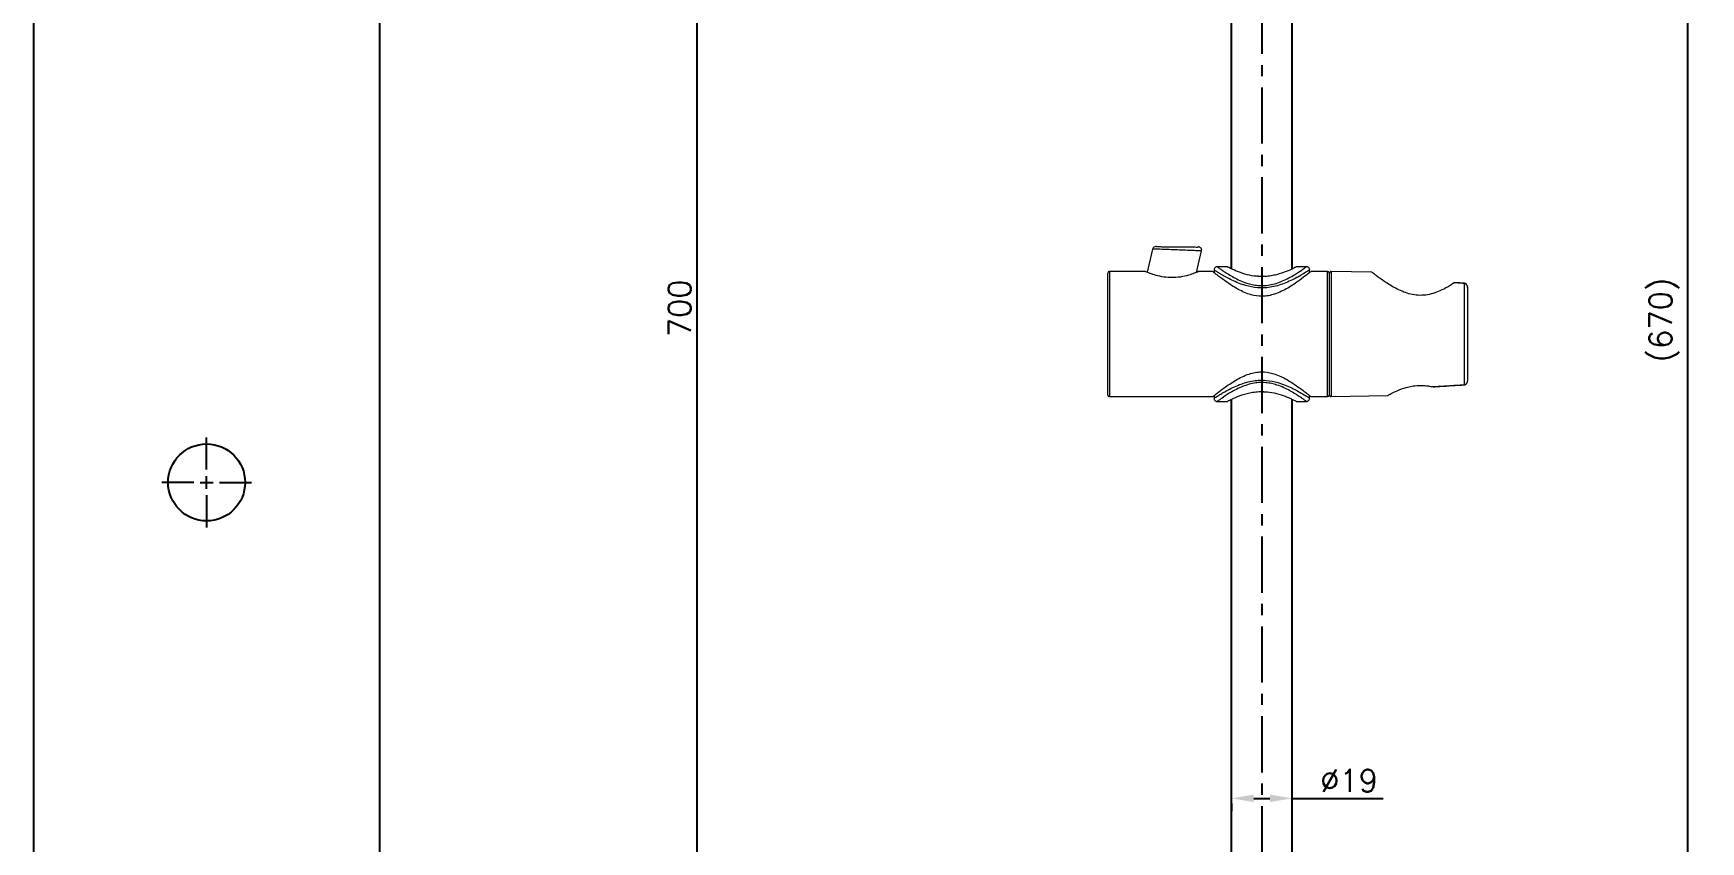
# Model space of a CAD drawing. Extents: x -5353 to -4933, y -5183 to -4589.
# Drawn here: x -5352.7 to -5092.8, y -5012 to -4886 of the extents above; entities that cross this region are included whole.
import ezdxf

# ---------------------------------------------------------------- set-up
doc = ezdxf.new("R2010")
doc.units = 0
doc.header["$LTSCALE"] = 7
doc.linetypes.add('CENTER', pattern=[2, 1.25, -0.25, 0.25, -0.25])
doc.layers.get('0').update_dxf_attribs({"color": 2, "linetype": 'CONTINUOUS'})
doc.layers.get('Defpoints').update_dxf_attribs({"linetype": 'CONTINUOUS'})
for name, color, linetype in [('DWG', 7, 'CONTINUOUS'), ('PRC5007_DXF_AXIS', 7, 'CONTINUOUS'), ('PRC5007_DXF_CONTINUOUS_LINE', 7, 'CONTINUOUS'), ('TXT', 4, 'CONTINUOUS')]:
    doc.layers.add(name, color=color, linetype=linetype)
doc.styles.add('DD', font='romans', dxfattribs={"bigfont": 'GHS.shx'})
doc.dimstyles.new('DWJ', dxfattribs={"dimscale": 0, "dimtxt": 3.5, "dimasz": 3.5, "dimexe": 2, "dimexo": 1, "dimgap": 1, "dimtad": 1, "dimdec": 4, "dimdsep": 46, "dimtxsty": 'DD', "dimcen": 3, "dimclrd": 2, "dimclre": 2, "dimclrt": 2, "dimadec": 3, "dimazin": 2, "dimtfac": 1, "dimtdec": 4, "dimtmove": 0, "dimatfit": 3, "dimfxl": 1, "dimtvp": 1, "dimtolj": 1, "dimtzin": 0, "dimlwd": -1, "dimlwe": -1, "dimarcsym": 0})

# ---------------------------------------------------------------- blocks, each defined once
blk = doc.blocks.new('BORDER')
blk.add_line((0, 1), (0, 0))
blk = doc.blocks.new('*D2')
at = {"layer": 'Defpoints', "color": 0, "transparency": 16777216}
for p in [(-5165.96, -5005.04), (-5156.46, -5005.26), (-5156.46, -5006.93)]:
    blk.add_point(p, dxfattribs=at)
at = {"layer": 'DWG', "color": 2, "transparency": 16777216}
for p, q in [((-5156.46, -5005.93), (-5156.46, -5003.26)), ((-5165.96, -5006.04), (-5165.96, -5007.26)), ((-5162.46, -5005.26), (-5159.96, -5005.26)), ((-5156.46, -5005.26), (-5142.29, -5005.26))]:
    blk.add_line(p, q, dxfattribs=at)
for points in [[(-5162.46, -5004.67), (-5162.46, -5005.84), (-5165.96, -5005.26)], [(-5159.96, -5004.67), (-5159.96, -5005.84), (-5156.46, -5005.26)]]:
    blk.add_solid(points, dxfattribs=at)
at = {"layer": 'DWG', "color": 2, "transparency": 16777216, "insert": (-5147.62, -5002.51), "char_height": 3.5, "attachment_point": 5, "style": 'DD'}
blk.add_mtext('\\A1;%%C19', dxfattribs=at)
blk = doc.blocks.new('*D5')
at = {"layer": 'Defpoints', "color": 0, "transparency": 16777216}
for p in [(-5249.2, -4755.58), (-5131.21, -4755.58), (-5131.21, -5105.83)]:
    blk.add_point(p, dxfattribs=at)
at = {"layer": 'DWG', "color": 2, "transparency": 16777216}
for p, q in [((-5132.21, -4755.58), (-5251.2, -4755.58)), ((-5249.2, -5102.33), (-5249.2, -4759.08)), ((-5132.21, -5105.83), (-5251.2, -5105.83))]:
    blk.add_line(p, q, dxfattribs=at)
for points in [[(-5249.78, -4759.08), (-5248.62, -4759.08), (-5249.2, -4755.58)], [(-5249.78, -5102.33), (-5248.62, -5102.33), (-5249.2, -5105.83)]]:
    blk.add_solid(points, dxfattribs=at)
at = {"layer": 'DWG', "color": 2, "transparency": 16777216, "insert": (-5251.95, -4928.88), "char_height": 3.5, "attachment_point": 5, "rotation": 90, "style": 'DD'}
blk.add_mtext('\\A1;700', dxfattribs=at)
blk = doc.blocks.new('*D9')
at = {"layer": 'Defpoints', "color": 0, "transparency": 16777216}
for p in [(-5111.44, -4762.95), (-5094.82, -4762.95), (-5106.9, -5098.45)]:
    blk.add_point(p, dxfattribs=at)
at = {"layer": 'DWG', "color": 2, "transparency": 16777216}
for p, q in [((-5110.44, -4762.95), (-5092.82, -4762.95)), ((-5094.82, -5094.95), (-5094.82, -4766.45)), ((-5105.9, -5098.45), (-5092.82, -5098.45))]:
    blk.add_line(p, q, dxfattribs=at)
for points in [[(-5095.4, -4766.45), (-5094.24, -4766.45), (-5094.82, -4762.95)], [(-5095.4, -5094.95), (-5094.24, -5094.95), (-5094.82, -5098.45)]]:
    blk.add_solid(points, dxfattribs=at)
at = {"layer": 'DWG', "color": 2, "transparency": 16777216, "insert": (-5098.49, -4930.7), "char_height": 3.5, "attachment_point": 5, "rotation": 90, "style": 'DD'}
blk.add_mtext('\\A1;(670)', dxfattribs=at)

msp = doc.modelspace()

# ---------------------------------------------------------------- linework, layer by layer
at = {"color": 7, "linetype": 'Continuous', "lineweight": 15}
for p, q in [((-5178.22707, -4919.63085), (-5179.08972, -4923.25402)), ((-5171.38578, -4923.278), (-5170.58841, -4919.92904)), ((-5185.2079, -4932.89061), (-5185.2079, -4923.39061)), ((-5179.31693, -4923.14061), (-5184.9579, -4923.14061)), ((-5168.84561, -4923.14061), (-5171.08192, -4923.14061)), ((-5168.6579, -4922.90514), (-5168.6579, -4923.2954)), ((-5166.56966, -4922.39061), (-5168.1381, -4922.39061)), ((-5154.27508, -4922.39061), (-5155.87424, -4922.39061)), ((-5153.7579, -4923.29533), (-5153.7579, -4922.90154)), ((-5150.9579, -4923.14061), (-5153.57036, -4923.14061)), ((-5150.7079, -4923.39061), (-5150.7079, -4932.89061)), ((-5150.6579, -4942.38621), (-5150.6579, -4923.39501)), ((-5144.04652, -4923.25601), (-5150.40353, -4923.14505)), ((-5129.64917, -4940.76571), (-5129.64917, -4925.01551)), ((-5129.63468, -4924.9787), (-5129.63705, -4924.97584)), ((-5129.1579, -4925.53652), (-5129.1579, -4940.2447)), ((-5185.2079, -4942.39061), (-5185.2079, -4932.89061)), ((-5150.7079, -4932.89061), (-5150.7079, -4942.39061)), ((-5134.48579, -4941.1087), (-5134.72996, -4941.09378)), ((-5184.9579, -4942.64061), (-5168.84544, -4942.64061)), ((-5168.6579, -4942.4859), (-5168.6579, -4942.87969)), ((-5168.14071, -4943.39061), (-5166.54155, -4943.39061)), ((-5155.84613, -4943.39061), (-5154.27769, -4943.39061)), ((-5153.7579, -4942.87608), (-5153.7579, -4942.48582)), ((-5153.57018, -4942.64061), (-5150.9579, -4942.64061)), ((-5150.40353, -4942.63617), (-5141.56308, -4942.48186))]:
    msp.add_line(p, q, dxfattribs=at)
at = {"color": 8, "linetype": 'Continuous', "lineweight": 15}
for p, q in [((-5184.9579, -4923.14061), (-5184.9579, -4932.89061)), ((-5150.9579, -4932.89061), (-5150.9579, -4923.14061)), ((-5150.40353, -4923.14505), (-5150.40353, -4942.63617)), ((-5184.9579, -4932.89061), (-5184.9579, -4942.64061)), ((-5150.9579, -4942.64061), (-5150.9579, -4932.89061))]:
    msp.add_line(p, q, dxfattribs=at)
for p, q in [((-5325.66728, -4954.0159), (-5325.66728, -4949.0159)), ((-5325.66728, -4957.0159), (-5325.66728, -4955.0159)), ((-5327.66728, -4956.0159), (-5332.66728, -4956.0159)), ((-5326.66728, -4956.0159), (-5324.66728, -4956.0159)), ((-5323.66728, -4956.0159), (-5318.66728, -4956.0159)), ((-5325.66728, -4958.0159), (-5325.66728, -4963.0159))]:
    msp.add_line(p, q)
at = {"color": 8, "linetype": 'Continuous', "lineweight": 15, "flags": 128}
for points in [[(-5129.64917, -4925.01551), (-5129.64309, -4924.98727), (-5129.63776, -4924.976), (-5129.63703, -4924.97584)], [(-5129.64917, -4940.76571), (-5129.64309, -4940.79395), (-5129.63776, -4940.80522), (-5129.63703, -4940.80538)]]:
    msp.add_lwpolyline(points, dxfattribs=at)
msp.add_circle((-5325.66728, -4956.0159), 6)
at = {"color": 7, "linetype": 'Continuous', "lineweight": 15}
for centre, radius, start, end in [((-5177.74066, -4919.74666), 0.5, 89.462428, 166.6080556), ((-5177.74066, -4919.74666), 0.5, 77.4069394, 89.462428), ((-5171.07481, -4919.81323), 0.5, 89.4187032, 101.4173281), ((-5171.07481, -4919.81323), 0.5, 346.5852511, 89.4186898), ((-5184.9579, -4923.39061), 0.25, 90, 180), ((-5150.9579, -4923.39061), 0.25, 0, 90), ((-5150.4079, -4923.39501), 0.25, 89, 180), ((-5184.9579, -4942.39061), 0.25, 180, 270), ((-5150.9579, -4942.39061), 0.25, 270, 0), ((-5150.4079, -4942.38621), 0.25, 180, 271)]:
    msp.add_arc(centre, radius, start, end, dxfattribs=at)
at = {"color": 8, "linetype": 'Continuous', "lineweight": 15}
for points, knots in [([(-5170.58841, -4919.92904), (-5170.60839, -4919.92825), (-5170.65685, -4919.92633), (-5171.1157, -4919.90817), (-5171.95664, -4919.87497), (-5173.08196, -4919.83073), (-5174.37311, -4919.78022), (-5175.68662, -4919.72908), (-5176.8589, -4919.68365), (-5177.73052, -4919.64999), (-5178.16874, -4919.6331), (-5178.21105, -4919.63147), (-5178.22696, -4919.63086)], [0, 0, 0, 0, 0.072735571, 0.17641306, 0.280986501, 0.387629167, 0.49668939, 0.607500314, 0.718566988, 0.828203952, 0.935378211, 1, 1, 1, 1]), ([(-5153.77492, -4922.90164), (-5153.77017, -4922.89856), (-5153.75071, -4922.88596), (-5153.92416, -4922.99833), (-5154.37438, -4923.28578), (-5155.08505, -4923.71148), (-5155.79099, -4924.10898), (-5156.66801, -4924.55825), (-5157.68018, -4925.00023), (-5158.77627, -4925.37239), (-5159.84312, -4925.61098), (-5160.8919, -4925.71365), (-5162.18979, -4925.68711), (-5163.55717, -4925.41173), (-5164.87145, -4924.94657), (-5165.8919, -4924.48851), (-5166.79697, -4924.01638), (-5167.52099, -4923.60004), (-5168.07329, -4923.2633), (-5168.44003, -4923.03145), (-5168.64167, -4922.90115), (-5168.63736, -4922.90392), (-5168.63566, -4922.90502)], [0, 0, 0, 0, 0.014700643, 0.060196621, 0.145447726, 0.191469937, 0.238468867, 0.292384701, 0.347640084, 0.396569876, 0.446961316, 0.486569778, 0.527383863, 0.607178308, 0.660346891, 0.715027565, 0.769346323, 0.825078088, 0.8724776, 0.921143324, 0.968798585, 1, 1, 1, 1]), ([(-5168.1381, -4922.40504), (-5168.1398, -4922.40381), (-5168.14439, -4922.40048), (-5167.9606, -4922.53422), (-5167.61698, -4922.77877), (-5167.10923, -4923.12754), (-5166.43143, -4923.56663), (-5165.59857, -4924.05681), (-5164.64166, -4924.54202), (-5163.679, -4924.92751), (-5162.72587, -4925.19187), (-5161.83988, -4925.33172), (-5160.92224, -4925.3554), (-5159.95078, -4925.24987), (-5158.94406, -4924.99812), (-5157.92817, -4924.61063), (-5156.97545, -4924.14318), (-5155.91717, -4923.53335), (-5154.94271, -4922.8842), (-5154.4159, -4922.50582), (-5154.25276, -4922.38687), (-5154.27043, -4922.39975), (-5154.27508, -4922.40314)], [0, 0, 0, 0, 0.029657913, 0.079849561, 0.127951646, 0.177376613, 0.23212554, 0.288316577, 0.3411784, 0.395463734, 0.434016081, 0.473611334, 0.511935223, 0.551657763, 0.599578326, 0.649261786, 0.70319513, 0.758501155, 0.852345198, 0.93898229, 0.983942961, 1, 1, 1, 1]), ([(-5168.64087, -4942.87958), (-5168.64563, -4942.88266), (-5168.66509, -4942.89526), (-5168.49163, -4942.7829), (-5168.04141, -4942.49545), (-5167.33074, -4942.06974), (-5166.6248, -4941.67224), (-5165.74778, -4941.22297), (-5164.73561, -4940.78099), (-5163.63952, -4940.40883), (-5162.57267, -4940.17024), (-5161.52389, -4940.06757), (-5160.226, -4940.09411), (-5158.85863, -4940.3695), (-5157.54435, -4940.83466), (-5156.52389, -4941.29271), (-5155.61882, -4941.76484), (-5154.8948, -4942.18119), (-5154.3425, -4942.51792), (-5153.97576, -4942.74978), (-5153.77412, -4942.88007), (-5153.77843, -4942.8773), (-5153.78014, -4942.87621)], [0, 0, 0, 0, 0.014700643, 0.060196621, 0.145447726, 0.191469937, 0.238468867, 0.292384701, 0.347640084, 0.396569876, 0.446961316, 0.486569778, 0.527383863, 0.607178308, 0.660346891, 0.715027565, 0.769346323, 0.825078088, 0.8724776, 0.921143324, 0.968798585, 1, 1, 1, 1]), ([(-5154.27769, -4943.37618), (-5154.27599, -4943.37742), (-5154.27141, -4943.38074), (-5154.45519, -4943.247), (-5154.79881, -4943.00245), (-5155.30656, -4942.65368), (-5155.98436, -4942.21459), (-5156.81722, -4941.72442), (-5157.77413, -4941.2392), (-5158.73679, -4940.85372), (-5159.68992, -4940.58936), (-5160.57591, -4940.44951), (-5161.49355, -4940.42582), (-5162.46501, -4940.53135), (-5163.47173, -4940.78311), (-5164.48762, -4941.17059), (-5165.44034, -4941.63804), (-5166.49862, -4942.24788), (-5167.47308, -4942.89702), (-5167.99989, -4943.27541), (-5168.16303, -4943.39435), (-5168.14536, -4943.38147), (-5168.14071, -4943.37808)], [0, 0, 0, 0, 0.029657913, 0.079849561, 0.127951646, 0.177376613, 0.23212554, 0.288316577, 0.3411784, 0.395463734, 0.434016081, 0.473611334, 0.511935223, 0.551657763, 0.599578326, 0.649261786, 0.70319513, 0.758501155, 0.852345198, 0.93898229, 0.983942961, 1, 1, 1, 1])]:
    msp.add_open_spline(points, degree=3, knots=knots, dxfattribs=at)
at = {"color": 7, "linetype": 'Continuous', "lineweight": 15}
for points, knots in [([(-5177.62898, -4919.2593), (-5177.61552, -4919.25943), (-5177.57975, -4919.25978), (-5177.20888, -4919.2634), (-5176.47215, -4919.27063), (-5175.48222, -4919.28039), (-5174.37362, -4919.2914), (-5173.28382, -4919.30231), (-5172.33348, -4919.31192), (-5171.62276, -4919.31915), (-5171.23459, -4919.32313), (-5171.1936, -4919.32355), (-5171.17672, -4919.32372)], [0, 0, 0, 0, 0.0644438854, 0.1712913109, 0.2808610547, 0.3921530483, 0.5033696789, 0.6128229179, 0.7196733139, 0.8241859976, 0.9275588985, 1, 1, 1, 1]), ([(-5171.08192, -4923.15099), (-5171.07407, -4923.1476), (-5171.00359, -4923.11717), (-5171.27615, -4923.23728), (-5171.88668, -4923.48361), (-5172.90461, -4923.81777), (-5174.20384, -4924.07819), (-5175.23899, -4924.1127), (-5176.20796, -4924.05396), (-5177.14801, -4923.90804), (-5178.26228, -4923.58202), (-5179.03187, -4923.28457), (-5179.39111, -4923.12617), (-5179.32906, -4923.15316), (-5179.31693, -4923.15844)], [0, 0, 0, 0, 0.0124321856, 0.1115900872, 0.2110930458, 0.3173672676, 0.4279876997, 0.531744168, 0.5460264245, 0.6495924594, 0.7533206882, 0.863729642, 0.9733573804, 1, 1, 1, 1]), ([(-5179.08693, -4923.24228), (-5179.09072, -4923.24077), (-5179.19992, -4923.19706), (-5179.26927, -4923.16442), (-5179.28507, -4923.15966), (-5179.3019, -4923.15107), (-5179.28978, -4923.157), (-5179.28441, -4923.15979), (-5179.27088, -4923.16798), (-5179.25799, -4923.17649), (-5179.2511, -4923.18547), (-5179.25059, -4923.18613)], [0, 0, 0, 0, 0.021021844, 0.606269284, 0.891858175, 0.957725942, 0.962783969, 0.96727772, 0.975268253, 0.998184157, 1, 1, 1, 1]), ([(-5171.16615, -4923.18697), (-5171.16579, -4923.18653), (-5171.16063, -4923.18005), (-5171.14953, -4923.17155), (-5171.13652, -4923.16267), (-5171.12889, -4923.15847), (-5171.12559, -4923.15677), (-5171.12339, -4923.15568), (-5171.12141, -4923.15474), (-5171.11964, -4923.15394), (-5171.12052, -4923.15435), (-5171.13118, -4923.15897), (-5171.14004, -4923.16281)], [0, 0, 0, 0, 0.003674572, 0.053914374, 0.090096323, 0.105880937, 0.116575726, 0.128097203, 0.146625646, 0.1875069, 0.324196778, 1, 1, 1, 1]), ([(-5153.57036, -4923.15069), (-5153.56655, -4923.14761), (-5153.54494, -4923.13014), (-5153.6927, -4923.24972), (-5154.20026, -4923.65692), (-5155.14834, -4924.3831), (-5156.18156, -4925.10612), (-5157.11525, -4925.69653), (-5158.12872, -4926.2424), (-5159.13507, -4926.66141), (-5160.16359, -4926.93218), (-5161.40363, -4927.05526), (-5162.70587, -4926.85591), (-5163.92566, -4926.40711), (-5165.00291, -4925.87221), (-5166.08152, -4925.21217), (-5167.03315, -4924.54895), (-5167.78058, -4923.99118), (-5168.29778, -4923.58883), (-5168.64352, -4923.31368), (-5168.83285, -4923.1609), (-5168.84175, -4923.15368), (-5168.84561, -4923.15055)], [0, 0, 0, 0, 0.009202822, 0.052268498, 0.132305388, 0.219723605, 0.27182514, 0.325009247, 0.372188969, 0.420445729, 0.458752137, 0.498521247, 0.565555444, 0.61025885, 0.656220375, 0.717690186, 0.780940427, 0.830932004, 0.882223636, 0.924063585, 0.967044707, 1, 1, 1, 1]), ([(-5168.13917, -4922.39279), (-5168.17938, -4922.39356), (-5168.27462, -4922.39537), (-5168.42101, -4922.45518), (-5168.56105, -4922.57438), (-5168.63981, -4922.73425), (-5168.6648, -4922.85413), (-5168.65681, -4922.9061), (-5168.6565, -4922.90812)], [0, 0, 0, 0, 0.14685623, 0.347827288, 0.566442012, 0.806998725, 0.992513569, 1, 1, 1, 1]), ([(-5161.2079, -4923.93301), (-5161.60987, -4923.91617), (-5162.53565, -4923.87739), (-5163.929, -4923.54768), (-5165.01881, -4923.14585), (-5165.75107, -4922.82036), (-5166.19877, -4922.60265), (-5166.47697, -4922.45987), (-5166.63542, -4922.37623), (-5166.58238, -4922.40399), (-5166.56966, -4922.41065)], [0, 0, 0, 0, 0.13838353, 0.318705251, 0.519753907, 0.630978812, 0.745586139, 0.853278047, 0.964805514, 1, 1, 1, 1]), ([(-5161.09657, -4923.90835), (-5161.12217, -4923.90913), (-5161.4254, -4923.91848), (-5161.72765, -4923.89534), (-5162.0044, -4923.87415)], [0, 0, 0, 0, 0.08441257, 1, 1, 1, 1]), ([(-5155.87848, -4922.42778), (-5155.87308, -4922.42499), (-5155.8571, -4922.41676), (-5156.38105, -4922.68953), (-5157.36906, -4923.1445), (-5158.59373, -4923.57845), (-5159.77181, -4923.83024), (-5160.56317, -4923.92237), (-5161.04979, -4923.9304), (-5161.2079, -4923.93301)], [0, 0, 0, 0, 0.098090953, 0.290251646, 0.493296214, 0.717081503, 0.828520564, 0.944283216, 1, 1, 1, 1]), ([(-5153.76469, -4922.90123), (-5153.76405, -4922.8632), (-5153.76239, -4922.76499), (-5153.83097, -4922.6123), (-5153.95198, -4922.48288), (-5154.09289, -4922.41379), (-5154.20014, -4922.38926), (-5154.2585, -4922.39305), (-5154.27558, -4922.39416)], [0, 0, 0, 0, 0.140015935, 0.36163346, 0.599165702, 0.783596162, 0.936646567, 1, 1, 1, 1]), ([(-5131.22416, -4924.91066), (-5131.64064, -4925.17479), (-5132.32112, -4925.60635), (-5133.46939, -4926.17923), (-5134.51825, -4926.57906), (-5135.65601, -4926.83721), (-5136.84466, -4926.88543), (-5138.01628, -4926.70652), (-5139.1153, -4926.35177), (-5140.1281, -4925.88872), (-5141.04964, -4925.37332), (-5141.87969, -4924.84587), (-5142.60681, -4924.34283), (-5143.21718, -4923.89544), (-5143.68123, -4923.54201), (-5143.98859, -4923.30207), (-5144.02726, -4923.27154), (-5144.04652, -4923.25634)], [0, 0, 0, 0, 0.101082878, 0.16515857, 0.228603797, 0.291954118, 0.355126265, 0.41809692, 0.481615255, 0.545197343, 0.609453436, 0.673789873, 0.738715253, 0.80374045, 0.869150962, 0.934836703, 1, 1, 1, 1]), ([(-5131.22417, -4924.91066), (-5131.21119, -4924.90233), (-5131.18513, -4924.88559), (-5131.16549, -4924.87464), (-5131.16587, -4924.87695), (-5131.16593, -4924.87731)], [0, 0, 0, 0, 0.456485452, 0.916680994, 1, 1, 1, 1]), ([(-5129.64917, -4925.01551), (-5129.81503, -4925.00434), (-5130.34, -4924.96898), (-5130.86502, -4924.93435), (-5131.22416, -4924.91066)], [0, 0, 0, 0, 0.315943732, 1, 1, 1, 1]), ([(-5129.63704, -4924.97584), (-5129.78801, -4924.96588), (-5130.29759, -4924.93225), (-5130.80722, -4924.89942), (-5131.16586, -4924.87631)], [0, 0, 0, 0, 0.296256489, 1, 1, 1, 1]), ([(-5129.1579, -4925.53652), (-5129.16062, -4925.49595), (-5129.16545, -4925.4239), (-5129.20799, -4925.30073), (-5129.26513, -4925.21191), (-5129.35428, -4925.12232), (-5129.454, -4925.05557), (-5129.5702, -4925.021), (-5129.63428, -4925.01655), (-5129.64917, -4925.01551)], [0, 0, 0, 0, 0.1573017654, 0.2793316451, 0.4993673334, 0.5534878557, 0.7590875415, 0.9440041868, 1, 1, 1, 1]), ([(-5129.16391, -4925.62194), (-5129.16089, -4925.55605), (-5129.15428, -4925.41145), (-5129.23571, -4925.21243), (-5129.37279, -4925.06655), (-5129.51259, -4924.98873), (-5129.60414, -4924.98459), (-5129.6376, -4924.98307)], [0, 0, 0, 0, 0.220171518, 0.48321231, 0.694039643, 0.88817142, 1, 1, 1, 1]), ([(-5168.84544, -4942.63054), (-5168.84924, -4942.63361), (-5168.87085, -4942.65108), (-5168.72309, -4942.5315), (-5168.21553, -4942.1243), (-5167.26745, -4941.39812), (-5166.23423, -4940.6751), (-5165.30054, -4940.0847), (-5164.28707, -4939.53882), (-5163.28072, -4939.11982), (-5162.2522, -4938.84904), (-5161.01216, -4938.72596), (-5159.70992, -4938.92532), (-5158.49013, -4939.37411), (-5157.41288, -4939.90901), (-5156.33427, -4940.56905), (-5155.38264, -4941.23227), (-5154.63521, -4941.79004), (-5154.11801, -4942.19239), (-5153.77227, -4942.46755), (-5153.58294, -4942.62032), (-5153.57404, -4942.62754), (-5153.57018, -4942.63068)], [0, 0, 0, 0, 0.009202822, 0.052268498, 0.132305388, 0.219723605, 0.27182514, 0.325009247, 0.372188969, 0.420445729, 0.458752137, 0.498521247, 0.565555444, 0.61025885, 0.656220375, 0.717690186, 0.780940427, 0.830932004, 0.882223636, 0.924063585, 0.967044707, 1, 1, 1, 1]), ([(-5166.53731, -4943.35345), (-5166.54271, -4943.35623), (-5166.55869, -4943.36446), (-5166.03474, -4943.09169), (-5165.04673, -4942.63673), (-5163.82207, -4942.20277), (-5162.64398, -4941.95098), (-5161.85262, -4941.85886), (-5161.366, -4941.85082), (-5161.2079, -4941.84821)], [0, 0, 0, 0, 0.098090953, 0.290251646, 0.493296214, 0.717081503, 0.828520564, 0.944283216, 1, 1, 1, 1]), ([(-5161.31922, -4941.87288), (-5161.29362, -4941.87209), (-5160.9904, -4941.86275), (-5160.68814, -4941.88589), (-5160.41139, -4941.90707)], [0, 0, 0, 0, 0.08441257, 1, 1, 1, 1]), ([(-5161.2079, -4941.84821), (-5160.80592, -4941.86505), (-5159.88014, -4941.90383), (-5158.48679, -4942.23355), (-5157.39698, -4942.63538), (-5156.66472, -4942.96086), (-5156.21702, -4943.17858), (-5155.93883, -4943.32136), (-5155.78038, -4943.405), (-5155.83341, -4943.37723), (-5155.84613, -4943.37057)], [0, 0, 0, 0, 0.13838353, 0.318705251, 0.519753907, 0.630978812, 0.745586139, 0.853278047, 0.964805514, 1, 1, 1, 1]), ([(-5141.56366, -4942.44846), (-5141.58054, -4942.45794), (-5141.64225, -4942.49262), (-5141.2412, -4942.26622), (-5140.41891, -4941.84277), (-5139.3489, -4941.3915), (-5138.28341, -4941.08584), (-5137.18589, -4940.88489), (-5136.1398, -4940.8718), (-5135.26296, -4940.98155), (-5134.91556, -4941.0547), (-5134.72996, -4941.09378)], [0, 0, 0, 0, 0.05781512, 0.211397485, 0.370530179, 0.546802044, 0.637079775, 0.730893815, 0.887032072, 0.939644717, 1, 1, 1, 1]), ([(-5134.72996, -4941.09378), (-5134.56404, -4941.08351), (-5133.73444, -4941.03213), (-5132.0407, -4940.92503), (-5130.51319, -4940.82327), (-5129.64917, -4940.76571)], [0, 0, 0, 0, 0.09795222, 0.489761314, 1, 1, 1, 1]), ([(-5134.48562, -4941.11254), (-5134.14118, -4941.09157), (-5132.52474, -4940.99318), (-5130.90871, -4940.88808), (-5129.63704, -4940.80538)], [0, 0, 0, 0, 0.213087081, 1, 1, 1, 1]), ([(-5129.64917, -4940.76571), (-5129.59817, -4940.75894), (-5129.49802, -4940.74565), (-5129.36301, -4940.66973), (-5129.25114, -4940.5572), (-5129.17294, -4940.40984), (-5129.16284, -4940.29897), (-5129.1579, -4940.2447)], [0, 0, 0, 0, 0.1915283185, 0.3761615033, 0.5702662468, 0.7896793199, 1, 1, 1, 1]), ([(-5129.63735, -4940.79797), (-5129.61887, -4940.79887), (-5129.5448, -4940.80251), (-5129.42197, -4940.74486), (-5129.28809, -4940.63601), (-5129.19569, -4940.47629), (-5129.15046, -4940.33684), (-5129.16161, -4940.25759), (-5129.16333, -4940.2453)], [0, 0, 0, 0, 0.068328295, 0.274024333, 0.480895319, 0.703557776, 0.954047707, 1, 1, 1, 1]), ([(-5168.6511, -4942.87999), (-5168.65174, -4942.91802), (-5168.65341, -4943.01623), (-5168.58482, -4943.16892), (-5168.46381, -4943.29834), (-5168.3229, -4943.36744), (-5168.21565, -4943.39197), (-5168.15729, -4943.38818), (-5168.14021, -4943.38707)], [0, 0, 0, 0, 0.140015916, 0.36163344, 0.599165688, 0.783596151, 0.936646557, 1, 1, 1, 1]), ([(-5154.27663, -4943.38843), (-5154.23641, -4943.38767), (-5154.14118, -4943.38585), (-5153.99479, -4943.32604), (-5153.85474, -4943.20684), (-5153.77598, -4943.04697), (-5153.75099, -4942.92709), (-5153.75898, -4942.87512), (-5153.75929, -4942.8731)], [0, 0, 0, 0, 0.14685623, 0.347827288, 0.566442012, 0.806998725, 0.992513569, 1, 1, 1, 1])]:
    msp.add_open_spline(points, degree=3, knots=knots, dxfattribs=at)
at = {"layer": 'PRC5007_DXF_AXIS', "color": 2, "linetype": 'CENTER'}
msp.add_line((-5161.2079, -4754.45387), (-5161.2079, -5106.95387), dxfattribs=at)
at = {"layer": 'PRC5007_DXF_CONTINUOUS_LINE', "color": 7, "linetype": 'Continuous'}
for p, q in [((-5165.9579, -4922.71903), (-5165.9579, -4769.98863)), ((-5156.4579, -4922.71915), (-5156.4579, -4770.08165)), ((-5165.9579, -5016.82887), (-5165.9579, -4943.06207)), ((-5156.4579, -5016.82887), (-5156.4579, -4943.06219))]:
    msp.add_line(p, q, dxfattribs=at)
at = {"layer": 'TXT'}
msp.add_line((-5298.66728, -5167.0159), (-5298.66728, -4605.0159), dxfattribs=at)

# ---------------------------------------------------------------- block references
at = {"xscale": 420, "yscale": 594, "zscale": 420}
msp.add_blockref('BORDER', (-5352.66728, -5183.0159), dxfattribs=at)

# ---------------------------------------------------------------- dimensions: what is measured, and where the dimension line sits
at = {"layer": 'DWG'}
dim = msp.add_linear_dim(base=(-5249.20064, -4755.57887), p1=(-5131.2079, -5105.82887), p2=(-5131.2079, -4755.57887), angle=90, text='700', dimstyle='DWJ', override={"dimscale": 1}, dxfattribs=at)
dim.commit()
dim.dimension.update_dxf_attribs({"geometry": '*D5', "text_midpoint": (-5249.20064, -4928.88465), "dimtype": 128})
dim = msp.add_linear_dim(base=(-5094.81911, -4762.95387), p1=(-5106.89984, -5098.45387), p2=(-5111.44479, -4762.95387), angle=90, text='(670)', dimstyle='DWJ', override={"dimscale": 1}, dxfattribs=at)
dim.commit()
dim.dimension.update_dxf_attribs({"geometry": '*D9', "text_midpoint": (-5098.48578, -4930.70387)})
dim = msp.add_linear_dim(base=(-5156.4579, -5005.25611), p1=(-5165.9579, -5005.04368), p2=(-5156.4579, -5006.93402), text='%%C19', dimstyle='DWJ', override={"dimscale": 1}, dxfattribs=at)
dim.commit()
dim.dimension.update_dxf_attribs({"geometry": '*D2', "text_midpoint": (-5147.62456, -5005.25611), "dimtype": 128})

doc.saveas('drawing.dxf')
